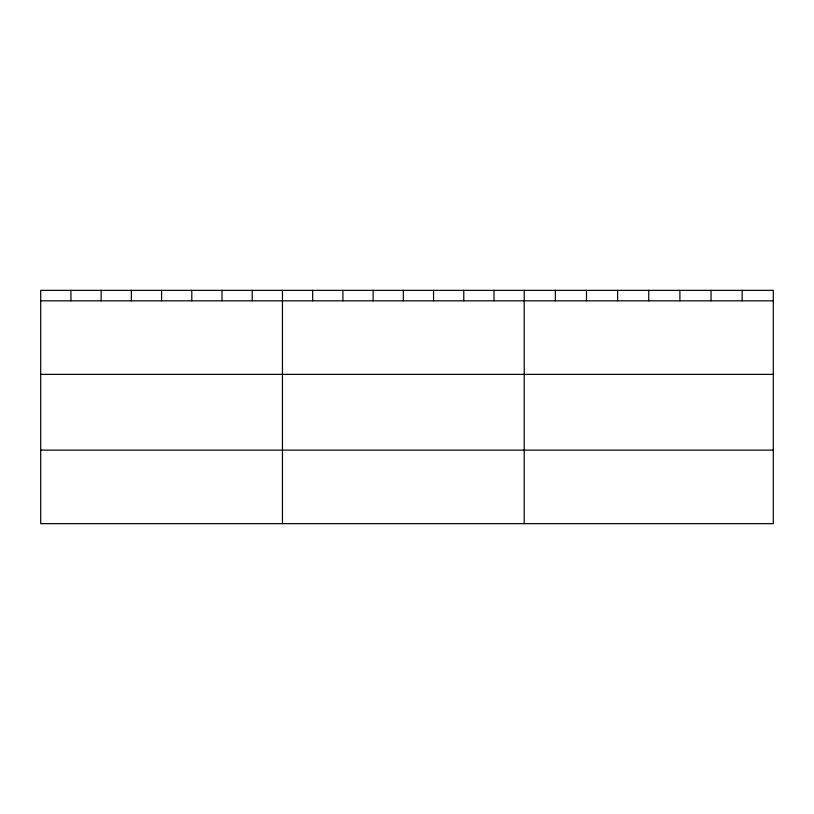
<?xml version="1.0" encoding="UTF-8"?>
<svg xmlns="http://www.w3.org/2000/svg" width="814" height="814" viewBox="0 0 814 814"><rect width="100%" height="100%" fill="white"/><g stroke="black" fill="none" stroke-linecap="round" stroke-linejoin="round"><path stroke-width="1.22" d="M773.3 300.834L773.3 523.646L40.7 523.646L40.7 290.354L773.3 290.354L773.3 300.834L40.7 300.834M40.7 374.369L773.3 374.369M40.7 450.122L773.3 450.122M742.164 290.354L742.164 300.834M711.029 290.354L711.029 300.834M679.894 290.354L679.894 300.834M648.758 290.354L648.758 300.834M617.623 290.354L617.623 300.834M586.487 290.354L586.487 300.834M555.351 290.354L555.351 300.834M524.216 290.354L524.216 523.646M493.996 290.354L493.996 300.834M463.777 290.354L463.777 300.834M433.557 290.354L433.557 300.834M403.337 290.354L403.337 300.834M373.117 290.354L373.117 300.834M342.898 290.354L342.898 300.834M312.678 290.354L312.678 300.834M282.458 290.354L282.458 523.646M252.238 290.354L252.238 300.834M222.019 290.354L222.019 300.834M191.799 290.354L191.799 300.834M161.579 290.354L161.579 300.834M131.359 290.354L131.359 300.834M101.14 290.354L101.14 300.834M70.92 290.354L70.92 300.834"/></g></svg>
